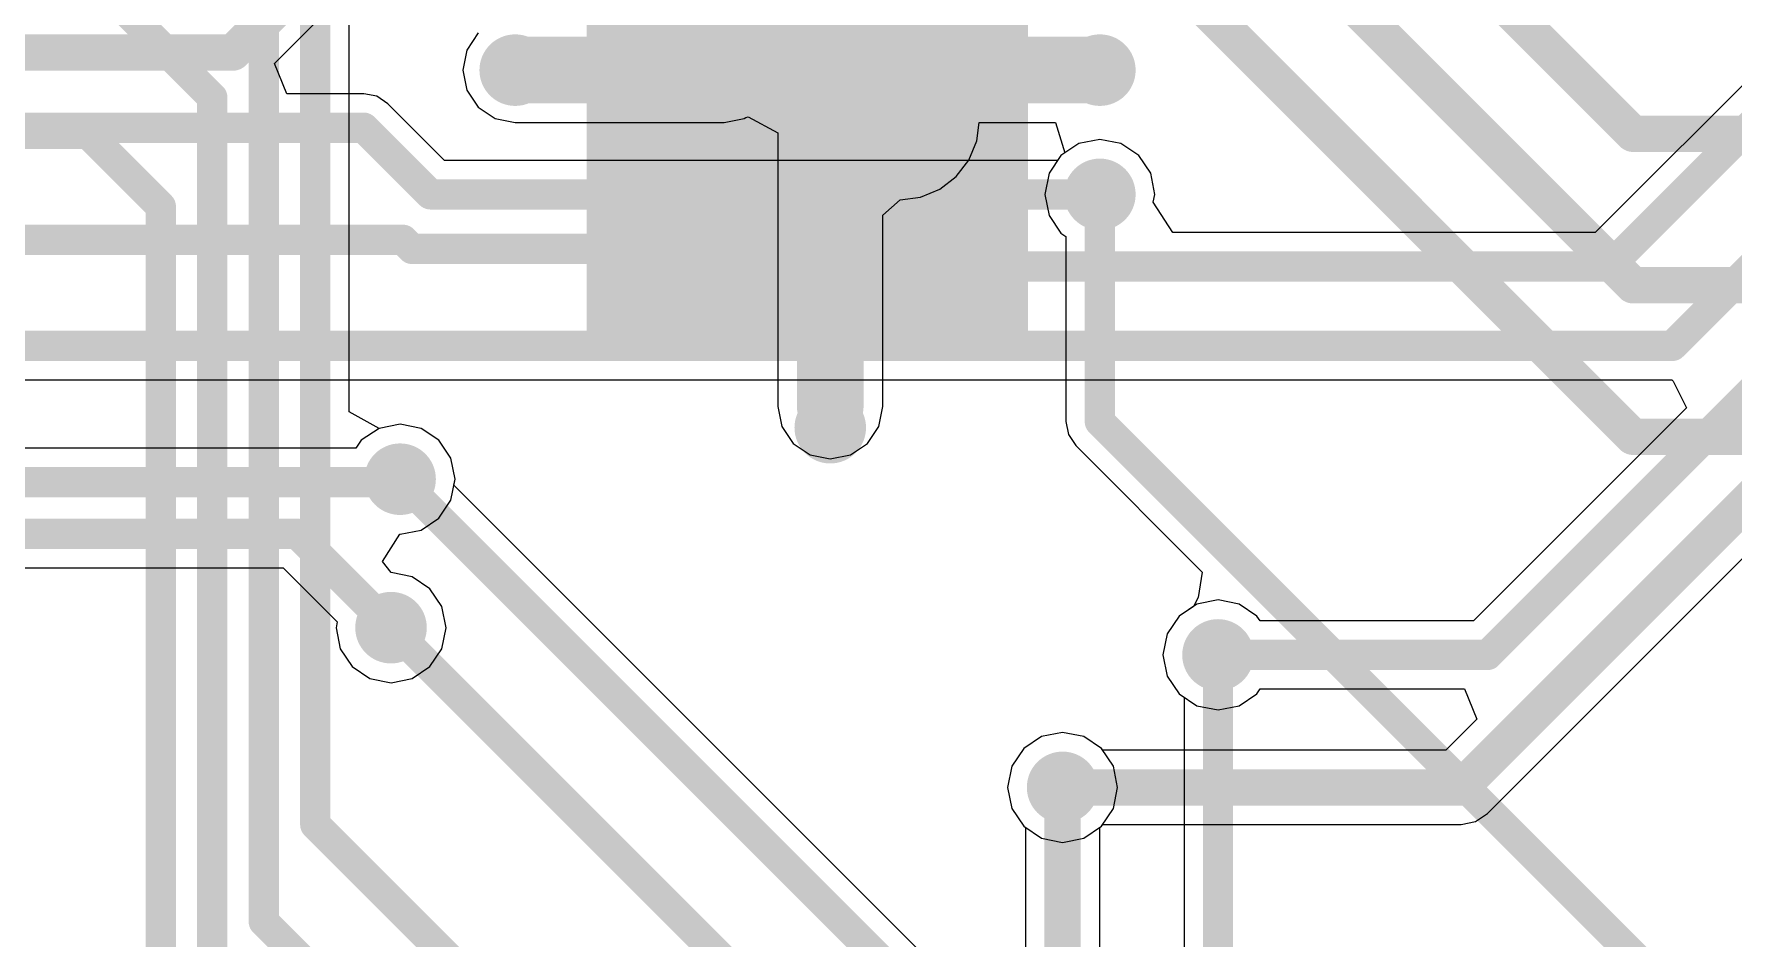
# Model space of a CAD drawing. Header units: millimetres. Extents: x -0.52 to 3.79, y -0.54 to 3.26.
# Drawn here: x 1.452 to 2.013, y 2.395 to 2.693 of the extents above; entities that cross this region are included whole.
import ezdxf

# ---------------------------------------------------------------- set-up
doc = ezdxf.new("R2010")
doc.units = ezdxf.units.MM
doc.header["$MEASUREMENT"] = 0
for name, color, linetype in [('BottomLayer', 5, 'Continuous'), ('BottomSolder', 6, 'Continuous'), ('TopLayer', 1, 'Continuous'), ('TopPaste', 8, 'Continuous'), ('TopSolder', 216, 'Continuous'), ('ViaHoleLayer', 16, 'Continuous')]:
    doc.layers.add(name, color=color, linetype=linetype)

# ---------------------------------------------------------------- blocks, each defined once
blk = doc.blocks.new('41_SMD_M______57')
at = {"layer": 'TopLayer'}
blk.add_hatch(color=1, dxfattribs=at).paths.add_polyline_path([(-0.13189, 0.12244), (0.01378, 0.12244), (0.01378, -0.02323), (-0.13189, -0.02323)])
at = {"layer": 'TopPaste'}
blk.add_hatch(color=8, dxfattribs=at).paths.add_polyline_path([(-0.13189, 0.12244), (0.01378, 0.12244), (0.01378, -0.02323), (-0.13189, -0.02323)])
at = {"layer": 'TopSolder'}
blk.add_hatch(color=216, dxfattribs=at).paths.add_polyline_path([(-0.13189, 0.12244), (0.01378, 0.12244), (0.01378, -0.02323), (-0.13189, -0.02323)])

msp = doc.modelspace()

# ---------------------------------------------------------------- hatches: boundary and pattern name
at = {"layer": 'BottomLayer'}
h = msp.add_hatch(color=5, dxfattribs=at)
edge = h.paths.add_edge_path()
edge.add_arc((1.611, 2.681), 0.01181, 0, 360)
h = msp.add_hatch(color=5, dxfattribs=at)
edge = h.paths.add_edge_path()
edge.add_arc((1.68, 2.681), 0.01181, 0, 360)
h = msp.add_hatch(color=5, dxfattribs=at)
edge = h.paths.add_edge_path()
edge.add_arc((1.70915, 2.681), 0.01181, 0, 360)
h = msp.add_hatch(color=5, dxfattribs=at)
edge = h.paths.add_edge_path()
edge.add_arc((1.736, 2.681), 0.01181, 0, 360)
h = msp.add_hatch(color=5, dxfattribs=at)
edge = h.paths.add_edge_path()
edge.add_arc((1.804, 2.681), 0.01181, 0, 360)
h = msp.add_hatch(color=5, dxfattribs=at)
edge = h.paths.add_edge_path()
edge.add_arc((1.804, 2.64), 0.01181, 0, 360)
h = msp.add_hatch(color=5, dxfattribs=at)
edge = h.paths.add_edge_path()
edge.add_arc((1.715, 2.563), 0.01181, 0, 360)
h = msp.add_hatch(color=5, dxfattribs=at)
edge = h.paths.add_edge_path()
edge.add_arc((1.573, 2.546), 0.01181, 0, 360)
h = msp.add_hatch(color=5, dxfattribs=at)
edge = h.paths.add_edge_path()
edge.add_arc((1.57, 2.497), 0.01181, 0, 360)
h = msp.add_hatch(color=5, dxfattribs=at)
edge = h.paths.add_edge_path()
edge.add_arc((1.843, 2.488), 0.01181, 0, 360)
h = msp.add_hatch(color=5, dxfattribs=at)
edge = h.paths.add_edge_path()
edge.add_arc((1.79171, 2.44429), 0.01181, 0, 360)
at = {"layer": 'BottomSolder'}
h = msp.add_hatch(color=6, dxfattribs=at)
edge = h.paths.add_edge_path()
edge.add_arc((1.611, 2.681), 0.00591, 0, 360)
h = msp.add_hatch(color=6, dxfattribs=at)
edge = h.paths.add_edge_path()
edge.add_arc((1.68, 2.681), 0.00591, 0, 360)
h = msp.add_hatch(color=6, dxfattribs=at)
edge = h.paths.add_edge_path()
edge.add_arc((1.70915, 2.681), 0.00591, 0, 360)
h = msp.add_hatch(color=6, dxfattribs=at)
edge = h.paths.add_edge_path()
edge.add_arc((1.736, 2.681), 0.00591, 0, 360)
h = msp.add_hatch(color=6, dxfattribs=at)
edge = h.paths.add_edge_path()
edge.add_arc((1.804, 2.681), 0.00591, 0, 360)
h = msp.add_hatch(color=6, dxfattribs=at)
edge = h.paths.add_edge_path()
edge.add_arc((1.804, 2.64), 0.00591, 0, 360)
h = msp.add_hatch(color=6, dxfattribs=at)
edge = h.paths.add_edge_path()
edge.add_arc((1.715, 2.563), 0.00591, 0, 360)
h = msp.add_hatch(color=6, dxfattribs=at)
edge = h.paths.add_edge_path()
edge.add_arc((1.573, 2.546), 0.00591, 0, 360)
h = msp.add_hatch(color=6, dxfattribs=at)
edge = h.paths.add_edge_path()
edge.add_arc((1.57, 2.497), 0.00591, 0, 360)
h = msp.add_hatch(color=6, dxfattribs=at)
edge = h.paths.add_edge_path()
edge.add_arc((1.843, 2.488), 0.00591, 0, 360)
h = msp.add_hatch(color=6, dxfattribs=at)
edge = h.paths.add_edge_path()
edge.add_arc((1.79171, 2.44429), 0.00591, 0, 360)
at = {"layer": 'TopLayer'}
h = msp.add_hatch(color=1, dxfattribs=at)
edge = h.paths.add_edge_path()
edge.add_arc((1.611, 2.681), 0.01181, 0, 360)
h = msp.add_hatch(color=1, dxfattribs=at)
edge = h.paths.add_edge_path()
edge.add_arc((1.68, 2.681), 0.01181, 0, 360)
h = msp.add_hatch(color=1, dxfattribs=at)
edge = h.paths.add_edge_path()
edge.add_arc((1.70915, 2.681), 0.01181, 0, 360)
h = msp.add_hatch(color=1, dxfattribs=at)
edge = h.paths.add_edge_path()
edge.add_arc((1.736, 2.681), 0.01181, 0, 360)
h = msp.add_hatch(color=1, dxfattribs=at)
edge = h.paths.add_edge_path()
edge.add_arc((1.804, 2.681), 0.01181, 0, 360)
h = msp.add_hatch(color=1, dxfattribs=at)
edge = h.paths.add_edge_path()
edge.add_arc((1.804, 2.64), 0.01181, 0, 360)
h = msp.add_hatch(color=1, dxfattribs=at)
edge = h.paths.add_edge_path()
edge.add_arc((1.715, 2.563), 0.01181, 0, 360)
h = msp.add_hatch(color=1, dxfattribs=at)
edge = h.paths.add_edge_path()
edge.add_arc((1.573, 2.546), 0.01181, 0, 360)
h = msp.add_hatch(color=1, dxfattribs=at)
edge = h.paths.add_edge_path()
edge.add_arc((1.57, 2.497), 0.01181, 0, 360)
h = msp.add_hatch(color=1, dxfattribs=at)
edge = h.paths.add_edge_path()
edge.add_arc((1.843, 2.488), 0.01181, 0, 360)
h = msp.add_hatch(color=1, dxfattribs=at)
edge = h.paths.add_edge_path()
edge.add_arc((1.79171, 2.44429), 0.01181, 0, 360)
at = {"layer": 'TopSolder'}
h = msp.add_hatch(color=216, dxfattribs=at)
edge = h.paths.add_edge_path()
edge.add_arc((1.611, 2.681), 0.00591, 0, 360)
h = msp.add_hatch(color=216, dxfattribs=at)
edge = h.paths.add_edge_path()
edge.add_arc((1.68, 2.681), 0.00591, 0, 360)
h = msp.add_hatch(color=216, dxfattribs=at)
edge = h.paths.add_edge_path()
edge.add_arc((1.70915, 2.681), 0.00591, 0, 360)
h = msp.add_hatch(color=216, dxfattribs=at)
edge = h.paths.add_edge_path()
edge.add_arc((1.736, 2.681), 0.00591, 0, 360)
h = msp.add_hatch(color=216, dxfattribs=at)
edge = h.paths.add_edge_path()
edge.add_arc((1.804, 2.681), 0.00591, 0, 360)
h = msp.add_hatch(color=216, dxfattribs=at)
edge = h.paths.add_edge_path()
edge.add_arc((1.804, 2.64), 0.00591, 0, 360)
h = msp.add_hatch(color=216, dxfattribs=at)
edge = h.paths.add_edge_path()
edge.add_arc((1.715, 2.563), 0.00591, 0, 360)
h = msp.add_hatch(color=216, dxfattribs=at)
edge = h.paths.add_edge_path()
edge.add_arc((1.573, 2.546), 0.00591, 0, 360)
h = msp.add_hatch(color=216, dxfattribs=at)
edge = h.paths.add_edge_path()
edge.add_arc((1.57, 2.497), 0.00591, 0, 360)
h = msp.add_hatch(color=216, dxfattribs=at)
edge = h.paths.add_edge_path()
edge.add_arc((1.843, 2.488), 0.00591, 0, 360)
h = msp.add_hatch(color=216, dxfattribs=at)
edge = h.paths.add_edge_path()
edge.add_arc((1.79171, 2.44429), 0.00591, 0, 360)
at = {"layer": 'ViaHoleLayer'}
h = msp.add_hatch(color=16, dxfattribs=at)
edge = h.paths.add_edge_path()
edge.add_arc((1.611, 2.681), 0.00591, 0, 360)
h = msp.add_hatch(color=16, dxfattribs=at)
edge = h.paths.add_edge_path()
edge.add_arc((1.68, 2.681), 0.00591, 0, 360)
h = msp.add_hatch(color=16, dxfattribs=at)
edge = h.paths.add_edge_path()
edge.add_arc((1.70915, 2.681), 0.00591, 0, 360)
h = msp.add_hatch(color=16, dxfattribs=at)
edge = h.paths.add_edge_path()
edge.add_arc((1.736, 2.681), 0.00591, 0, 360)
h = msp.add_hatch(color=16, dxfattribs=at)
edge = h.paths.add_edge_path()
edge.add_arc((1.804, 2.681), 0.00591, 0, 360)
h = msp.add_hatch(color=16, dxfattribs=at)
edge = h.paths.add_edge_path()
edge.add_arc((1.804, 2.64), 0.00591, 0, 360)
h = msp.add_hatch(color=16, dxfattribs=at)
edge = h.paths.add_edge_path()
edge.add_arc((1.715, 2.563), 0.00591, 0, 360)
h = msp.add_hatch(color=16, dxfattribs=at)
edge = h.paths.add_edge_path()
edge.add_arc((1.573, 2.546), 0.00591, 0, 360)
h = msp.add_hatch(color=16, dxfattribs=at)
edge = h.paths.add_edge_path()
edge.add_arc((1.57, 2.497), 0.00591, 0, 360)
h = msp.add_hatch(color=16, dxfattribs=at)
edge = h.paths.add_edge_path()
edge.add_arc((1.843, 2.488), 0.00591, 0, 360)
h = msp.add_hatch(color=16, dxfattribs=at)
edge = h.paths.add_edge_path()
edge.add_arc((1.79171, 2.44429), 0.00591, 0, 360)

# ---------------------------------------------------------------- linework, layer by layer
at = {"layer": 'BottomLayer'}
for p, q in [((1.53152, 2.68322), (1.60529, 2.75698)), ((2.04778, 2.70765), (1.96754, 2.6274)), ((1.53566, 2.67322), (1.53152, 2.68322)), ((1.561, 2.67322), (1.53566, 2.67322)), ((1.56529, 2.67236), (1.561, 2.67322)), ((1.561, 2.67322), (1.561, 2.67322)), ((1.56893, 2.66993), (1.56529, 2.67236)), ((1.58765, 2.65122), (1.56893, 2.66993)), ((1.79705, 2.65678), (1.79116, 2.65284)), ((1.804, 2.65816), (1.79705, 2.65678)), ((1.81095, 2.65678), (1.804, 2.65816)), ((1.81684, 2.65284), (1.81095, 2.65678)), ((1.79007, 2.65122), (1.58765, 2.65122)), ((1.79116, 2.65284), (1.79007, 2.65122)), ((1.82078, 2.64695), (1.81684, 2.65284)), ((1.82216, 2.64), (1.82078, 2.64695)), ((1.82164, 2.6374), (1.82216, 2.64)), ((1.82812, 2.6274), (1.82164, 2.6374)), ((1.96754, 2.6274), (1.82812, 2.6274)), ((1.37393, 2.57878), (1.99278, 2.57878)), ((1.99278, 2.57878), (1.99324, 2.5783)), ((1.99324, 2.5783), (1.99765, 2.56951)), ((1.99765, 2.56951), (1.92735, 2.49922)), ((1.573, 2.56416), (1.56605, 2.56278)), ((1.57995, 2.56278), (1.573, 2.56416)), ((1.56016, 2.55884), (1.5584, 2.55622)), ((1.56605, 2.56278), (1.56016, 2.55884)), ((1.58584, 2.55884), (1.57995, 2.56278)), ((1.58978, 2.55295), (1.58584, 2.55884)), ((1.5584, 2.55622), (0.81, 2.55622)), ((1.59116, 2.546), (1.58978, 2.55295)), ((1.58978, 2.53905), (1.59116, 2.546)), ((1.58584, 2.53316), (1.58978, 2.53905)), ((1.57995, 2.52922), (1.58584, 2.53316)), ((1.93194, 2.43564), (2.02723, 2.53092)), ((1.56723, 2.51879), (1.57289, 2.52786)), ((1.57289, 2.52786), (1.573, 2.52784)), ((1.573, 2.52784), (1.57995, 2.52922)), ((1.57, 2.51516), (1.56723, 2.51879)), ((0.82665, 2.51678), (1.53435, 2.51678)), ((1.53435, 2.51678), (1.55222, 2.49892)), ((1.57695, 2.51378), (1.57, 2.51516)), ((1.58284, 2.50984), (1.57695, 2.51378)), ((1.58678, 2.50395), (1.58284, 2.50984)), ((1.58816, 2.497), (1.58678, 2.50395)), ((1.83605, 2.50478), (1.83016, 2.50084)), ((1.843, 2.50616), (1.83605, 2.50478)), ((1.84995, 2.50478), (1.843, 2.50616)), ((1.85584, 2.50084), (1.84995, 2.50478)), ((1.55222, 2.49892), (1.55184, 2.497)), ((1.55184, 2.497), (1.55322, 2.49005)), ((1.58678, 2.49005), (1.58816, 2.497)), ((1.83016, 2.50084), (1.82622, 2.49495)), ((1.85693, 2.49922), (1.85584, 2.50084)), ((1.92735, 2.49922), (1.85693, 2.49922)), ((1.82622, 2.49495), (1.82484, 2.488)), ((1.55322, 2.49005), (1.55716, 2.48416)), ((1.58284, 2.48416), (1.58678, 2.49005)), ((1.82484, 2.488), (1.82622, 2.48105)), ((1.55716, 2.48416), (1.56305, 2.48022)), ((1.56305, 2.48022), (1.57, 2.47884)), ((1.57, 2.47884), (1.57695, 2.48022)), ((1.57695, 2.48022), (1.58284, 2.48416)), ((1.82622, 2.48105), (1.83016, 2.47516)), ((1.83016, 2.47516), (1.83605, 2.47122)), ((1.84995, 2.47122), (1.85584, 2.47516)), ((1.85584, 2.47516), (1.85693, 2.47678)), ((1.85693, 2.47678), (1.92434, 2.47678)), ((1.92434, 2.47678), (1.92848, 2.46678)), ((1.83605, 2.47122), (1.843, 2.46984)), ((1.843, 2.46984), (1.84995, 2.47122)), ((1.79171, 2.46245), (1.78476, 2.46107)), ((1.79866, 2.46107), (1.79171, 2.46245)), ((1.92848, 2.46678), (1.91822, 2.45653)), ((1.77887, 2.45713), (1.77493, 2.45124)), ((1.78476, 2.46107), (1.77887, 2.45713)), ((1.80455, 2.45713), (1.79866, 2.46107)), ((1.80495, 2.45653), (1.80455, 2.45713)), ((1.77493, 2.45124), (1.77355, 2.44429)), ((1.91822, 2.45653), (1.80495, 2.45653)), ((1.77355, 2.44429), (1.77493, 2.43734)), ((1.77493, 2.43734), (1.77887, 2.43145)), ((1.92797, 2.43299), (1.93194, 2.43564)), ((1.77887, 2.43145), (1.78476, 2.42751)), ((1.79866, 2.42751), (1.80455, 2.43145)), ((1.80455, 2.43145), (1.80495, 2.43206)), ((1.80495, 2.43206), (1.92329, 2.43206)), ((1.92329, 2.43206), (1.92797, 2.43299)), ((1.78476, 2.42751), (1.79171, 2.42613)), ((1.79171, 2.42613), (1.79866, 2.42751))]:
    msp.add_line(p, q, dxfattribs=at)
for points, const_width in [([(1.51781, 2.68681), (1.606, 2.775)], 0.012), ([(1.993, 2.59), (2.112, 2.709)], 0.01), ([(1.97219, 2.61619), (2.059, 2.703)], 0.01), ([(1.12019, 2.68681), (1.51781, 2.68681)], 0.012), ([(1.357, 2.662), (1.561, 2.662)], 0.01), ([(1.561, 2.662), (1.583, 2.64)], 0.01), ([(1.583, 2.64), (1.804, 2.64)], 0.01), ([(1.362, 2.625), (1.57396, 2.625)], 0.01), ([(1.57396, 2.625), (1.57696, 2.622)], 0.01), ([(1.57696, 2.622), (1.71686, 2.622)], 0.01), ([(1.71686, 2.622), (1.72267, 2.61619)], 0.01), ([(1.72267, 2.61619), (1.97219, 2.61619)], 0.01), ([(1.36, 2.59), (1.993, 2.59)], 0.01), ([(1.932, 2.488), (2.03, 2.586)], 0.01), ([(0.81, 2.545), (1.572, 2.545)], 0.01), ([(1.572, 2.545), (1.573, 2.546)], 0.01), ([(1.92329, 2.44429), (2.02216, 2.54316)], 0.012), ([(0.822, 2.528), (1.539, 2.528)], 0.01), ([(1.539, 2.528), (1.57, 2.497)], 0.01), ([(1.843, 2.488), (1.932, 2.488)], 0.01), ([(1.79171, 2.44429), (1.92329, 2.44429)], 0.012)]:
    msp.add_lwpolyline(points, dxfattribs=dict(at, const_width=const_width))
for points, const_width in [([(1.51481, 2.68681, 1), (1.52081, 2.68681, 1)], 0.006), ([(1.51481, 2.68681, 1), (1.52081, 2.68681, 1)], 0.006), ([(1.5585, 2.662, 1), (1.5635, 2.662, 1)], 0.005), ([(1.5585, 2.662, 1), (1.5635, 2.662, 1)], 0.005), ([(1.5805, 2.64, 1), (1.5855, 2.64, 1)], 0.005), ([(1.5805, 2.64, 1), (1.5855, 2.64, 1)], 0.005), ([(1.8015, 2.64, 1), (1.8065, 2.64, 1)], 0.005), ([(1.57146, 2.625, 1), (1.57646, 2.625, 1)], 0.005), ([(1.57146, 2.625, 1), (1.57646, 2.625, 1)], 0.005), ([(1.57446, 2.622, 1), (1.57946, 2.622, 1)], 0.005), ([(1.57446, 2.622, 1), (1.57946, 2.622, 1)], 0.005), ([(1.71436, 2.622, 1), (1.71936, 2.622, 1)], 0.005), ([(1.71436, 2.622, 1), (1.71936, 2.622, 1)], 0.005), ([(1.72017, 2.61619, 1), (1.72517, 2.61619, 1)], 0.005), ([(1.72017, 2.61619, 1), (1.72517, 2.61619, 1)], 0.005), ([(1.96969, 2.61619, 1), (1.97469, 2.61619, 1)], 0.005), ([(1.96969, 2.61619, 1), (1.97469, 2.61619, 1)], 0.005), ([(1.9905, 2.59, 1), (1.9955, 2.59, 1)], 0.005), ([(1.9905, 2.59, 1), (1.9955, 2.59, 1)], 0.005), ([(1.5695, 2.545, 1), (1.5745, 2.545, 1)], 0.005), ([(1.5695, 2.545, 1), (1.5745, 2.545, 1)], 0.005), ([(1.5705, 2.546, 1), (1.5755, 2.546, 1)], 0.005), ([(1.5365, 2.528, 1), (1.5415, 2.528, 1)], 0.005), ([(1.5365, 2.528, 1), (1.5415, 2.528, 1)], 0.005), ([(1.5675, 2.497, 1), (1.5725, 2.497, 1)], 0.005), ([(1.8405, 2.488, 1), (1.8455, 2.488, 1)], 0.005), ([(1.9295, 2.488, 1), (1.9345, 2.488, 1)], 0.005), ([(1.9295, 2.488, 1), (1.9345, 2.488, 1)], 0.005), ([(1.78871, 2.44429, 1), (1.79471, 2.44429, 1)], 0.006), ([(1.92029, 2.44429, 1), (1.92629, 2.44429, 1)], 0.006), ([(1.92029, 2.44429, 1), (1.92629, 2.44429, 1)], 0.006)]:
    msp.add_lwpolyline(points, format="xyb", close=True, dxfattribs=dict(at, const_width=const_width))
at = {"layer": 'TopLayer'}
for p, q in [((1.55622, 2.56823), (1.55622, 2.749)), ((1.59874, 2.69326), (1.59499, 2.68763)), ((1.59499, 2.68763), (1.59367, 2.681)), ((1.59367, 2.681), (1.59499, 2.67437)), ((1.59499, 2.67437), (1.59874, 2.66874)), ((1.59874, 2.66874), (1.60437, 2.66499)), ((1.60437, 2.66499), (1.611, 2.66367)), ((1.68, 2.66367), (1.68663, 2.66499)), ((1.68663, 2.66499), (1.68714, 2.66533)), ((1.68714, 2.66533), (1.68785, 2.66558)), ((1.68785, 2.66558), (1.69767, 2.66033)), ((1.611, 2.66367), (1.68, 2.66367)), ((1.69767, 2.66033), (1.69767, 2.57)), ((1.76338, 2.65762), (1.76417, 2.66367)), ((1.76417, 2.66367), (1.78936, 2.66367)), ((1.78936, 2.66367), (1.7924, 2.65367)), ((1.76076, 2.6513), (1.76338, 2.65762)), ((1.7924, 2.65367), (1.79116, 2.65284)), ((1.75659, 2.64587), (1.76076, 2.6513)), ((1.79116, 2.65284), (1.78722, 2.64695)), ((1.75116, 2.6417), (1.75659, 2.64587)), ((1.78722, 2.64695), (1.78584, 2.64)), ((1.73233, 2.63317), (1.73805, 2.63818)), ((1.73805, 2.63818), (1.74483, 2.63908)), ((1.74483, 2.63908), (1.75116, 2.6417)), ((1.78584, 2.64), (1.78722, 2.63305)), ((1.73233, 2.57), (1.73233, 2.63317)), ((1.78722, 2.63305), (1.79116, 2.62716)), ((1.79116, 2.62716), (1.79278, 2.62607)), ((1.79278, 2.62607), (1.79278, 2.565)), ((1.69767, 2.57), (1.69899, 2.56337)), ((1.73101, 2.56337), (1.73233, 2.57)), ((1.56605, 2.56278), (1.55622, 2.56823)), ((1.573, 2.56416), (1.56605, 2.56278)), ((1.57995, 2.56278), (1.573, 2.56416)), ((1.69899, 2.56337), (1.70274, 2.55774)), ((1.72726, 2.55774), (1.73101, 2.56337)), ((1.79278, 2.565), (1.79278, 2.565)), ((1.79278, 2.565), (1.79364, 2.56071)), ((1.58584, 2.55884), (1.57995, 2.56278)), ((1.58978, 2.55295), (1.58584, 2.55884)), ((1.70274, 2.55774), (1.70837, 2.55399)), ((1.72163, 2.55399), (1.72726, 2.55774)), ((1.79364, 2.56071), (1.79607, 2.55707)), ((1.59116, 2.546), (1.58978, 2.55295)), ((1.70837, 2.55399), (1.715, 2.55267)), ((1.715, 2.55267), (1.72163, 2.55399)), ((1.79607, 2.55707), (1.83781, 2.51532)), ((1.59078, 2.54408), (1.59116, 2.546)), ((1.74964, 2.38522), (1.59078, 2.54408)), ((1.83781, 2.51532), (1.83642, 2.50698)), ((1.83495, 2.50404), (1.83016, 2.50084)), ((1.83642, 2.50698), (1.83495, 2.50404)), ((1.83016, 2.50084), (1.82622, 2.49495)), ((1.82622, 2.49495), (1.82484, 2.488)), ((1.82484, 2.488), (1.82622, 2.48105)), ((1.82622, 2.48105), (1.83016, 2.47516)), ((1.83016, 2.47516), (1.83178, 2.47407)), ((1.83178, 2.47407), (1.83178, 2.30339)), ((1.79171, 2.46245), (1.78476, 2.46107)), ((1.79866, 2.46107), (1.79171, 2.46245)), ((1.77887, 2.45713), (1.77493, 2.45124)), ((1.78476, 2.46107), (1.77887, 2.45713)), ((1.80455, 2.45713), (1.79866, 2.46107)), ((1.80849, 2.45124), (1.80455, 2.45713)), ((1.77493, 2.45124), (1.77355, 2.44429)), ((1.80987, 2.44429), (1.80849, 2.45124)), ((1.77355, 2.44429), (1.77493, 2.43734)), ((1.80849, 2.43734), (1.80987, 2.44429)), ((1.77493, 2.43734), (1.77887, 2.43145)), ((1.80455, 2.43145), (1.80849, 2.43734)), ((1.77887, 2.43145), (1.77947, 2.43105)), ((1.77947, 2.43105), (1.77947, 2.30339)), ((1.80394, 2.43105), (1.80455, 2.43145)), ((1.80394, 2.30339), (1.80394, 2.43105))]:
    msp.add_line(p, q, dxfattribs=at)
for points, const_width in [([(1.772, 2.868), (1.98, 2.66)], 0.012), ([(1.754, 2.836), (1.98, 2.61)], 0.012), ([(1.747, 2.793), (1.98, 2.56)], 0.012), ([(1.545, 2.432), (1.545, 2.749)], 0.01), ([(1.473, 2.71), (1.511, 2.672)], 0.01), ([(1.528, 2.4), (1.528, 2.713)], 0.01), ([(1.611, 2.681), (1.68, 2.681)], 0.022), ([(1.70915, 2.681), (1.715, 2.67515)], 0.022), ([(1.73559, 2.66687), (1.73805, 2.66441)], 0.04), ([(1.736, 2.681), (1.804, 2.681)], 0.022), ([(1.715, 2.57), (1.715, 2.67515)], 0.022), ([(1.511, 2.346), (1.511, 2.672)], 0.01), ([(1.42202, 2.66), (1.47, 2.66)], 0.01), ([(1.47, 2.66), (1.494, 2.636)], 0.01), ([(1.98, 2.66), (2.111, 2.66)], 0.012), ([(1.494, 2.318), (1.494, 2.636)], 0.01), ([(1.804, 2.565), (1.804, 2.631)], 0.01), ([(1.98, 2.61), (2.111, 2.61)], 0.012), ([(1.804, 2.565), (2.059, 2.31)], 0.01), ([(1.98, 2.56), (2.111, 2.56)], 0.012), ([(1.573, 2.546), (1.74171, 2.37729)], 0.01), ([(1.57, 2.497), (1.69171, 2.37529)], 0.01), ([(1.843, 2.26208), (1.843, 2.488)], 0.01), ([(1.79171, 2.26079), (1.79171, 2.44429)], 0.012), ([(1.545, 2.432), (1.601, 2.376)], 0.01), ([(1.528, 2.4), (1.573, 2.355)], 0.01)]:
    msp.add_lwpolyline(points, dxfattribs=dict(at, const_width=const_width))
for points, const_width in [([(1.6055, 2.681, 1), (1.6165, 2.681, 1)], 0.011), ([(1.6745, 2.681, 1), (1.6855, 2.681, 1)], 0.011), ([(1.70365, 2.681, 1), (1.71465, 2.681, 1)], 0.011), ([(1.72559, 2.66687, 1), (1.74559, 2.66687, 1)], 0.02), ([(1.7305, 2.681, 1), (1.7415, 2.681, 1)], 0.011), ([(1.7985, 2.681, 1), (1.8095, 2.681, 1)], 0.011), ([(1.7095, 2.67515, 1), (1.7205, 2.67515, 1)], 0.011), ([(1.7095, 2.67515, 1), (1.7205, 2.67515, 1)], 0.011), ([(1.72805, 2.66441, 1), (1.74805, 2.66441, 1)], 0.02), ([(1.5085, 2.672, 1), (1.5135, 2.672, 1)], 0.005), ([(1.5085, 2.672, 1), (1.5135, 2.672, 1)], 0.005), ([(1.4675, 2.66, 1), (1.4725, 2.66, 1)], 0.005), ([(1.4675, 2.66, 1), (1.4725, 2.66, 1)], 0.005), ([(1.977, 2.66, 1), (1.983, 2.66, 1)], 0.006), ([(1.977, 2.66, 1), (1.983, 2.66, 1)], 0.006), ([(1.4915, 2.636, 1), (1.4965, 2.636, 1)], 0.005), ([(1.4915, 2.636, 1), (1.4965, 2.636, 1)], 0.005), ([(1.8015, 2.631, 1), (1.8065, 2.631, 1)], 0.005), ([(1.977, 2.61, 1), (1.983, 2.61, 1)], 0.006), ([(1.977, 2.61, 1), (1.983, 2.61, 1)], 0.006), ([(1.7095, 2.57, 1), (1.7205, 2.57, 1)], 0.011), ([(1.8015, 2.565, 1), (1.8065, 2.565, 1)], 0.005), ([(1.8015, 2.565, 1), (1.8065, 2.565, 1)], 0.005), ([(1.977, 2.56, 1), (1.983, 2.56, 1)], 0.006), ([(1.977, 2.56, 1), (1.983, 2.56, 1)], 0.006), ([(1.5705, 2.546, 1), (1.5755, 2.546, 1)], 0.005), ([(1.5675, 2.497, 1), (1.5725, 2.497, 1)], 0.005), ([(1.8405, 2.488, 1), (1.8455, 2.488, 1)], 0.005), ([(1.78871, 2.44429, 1), (1.79471, 2.44429, 1)], 0.006), ([(1.5425, 2.432, 1), (1.5475, 2.432, 1)], 0.005), ([(1.5425, 2.432, 1), (1.5475, 2.432, 1)], 0.005), ([(1.5255, 2.4, 1), (1.5305, 2.4, 1)], 0.005), ([(1.5255, 2.4, 1), (1.5305, 2.4, 1)], 0.005)]:
    msp.add_lwpolyline(points, format="xyb", close=True, dxfattribs=dict(at, const_width=const_width))

# ---------------------------------------------------------------- block references
msp.add_blockref('41_SMD_M______57', (1.76651, 2.61039))

doc.saveas('drawing.dxf')
